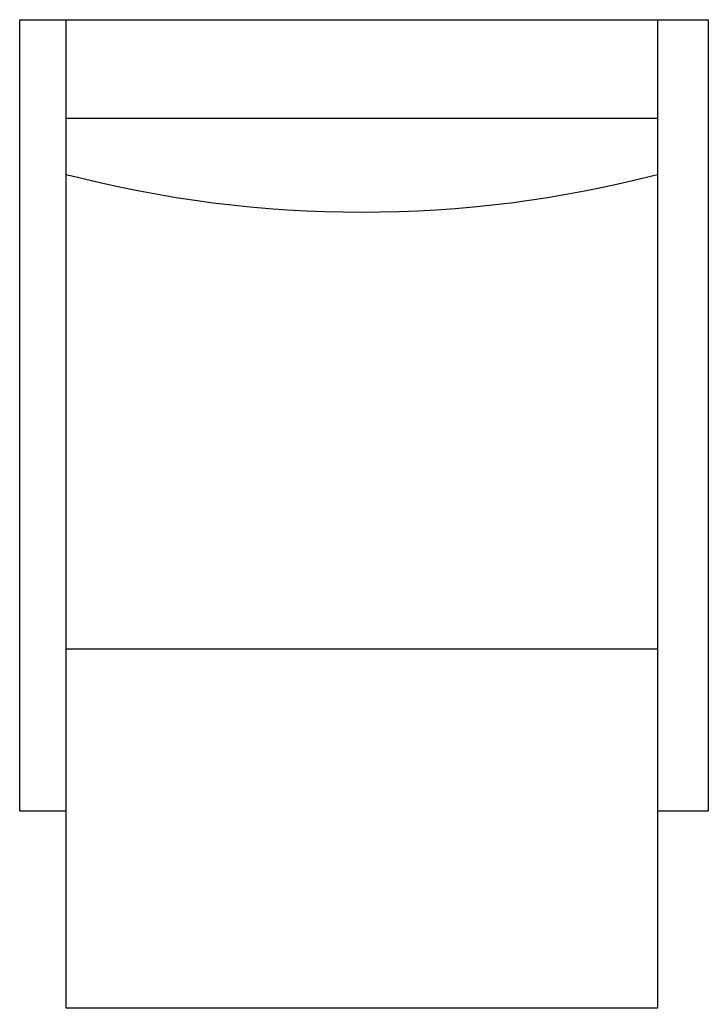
# Model space of a CAD drawing. Header units: metres. Extents: x -0.39 to 0.31, y -0.53 to 0.47.
import ezdxf

# ---------------------------------------------------------------- set-up
doc = ezdxf.new("R2010")
doc.units = ezdxf.units.M

msp = doc.modelspace()

# ---------------------------------------------------------------- linework, layer by layer
for p, q in [((-0.3897, 0.475), (0.3089, 0.475)), ((-0.3425, -0.5279), (-0.3425, 0.475)), ((0.2575, 0.475), (0.2575, -0.5279)), ((-0.3425, 0.375), (0.2575, 0.375)), ((-0.3425, -0.1631), (0.2575, -0.1631)), ((0.2575, -0.5279), (-0.3425, -0.5279))]:
    msp.add_line(p, q)
for points in [[(-0.3425, -0.3279), (-0.3897, -0.3279), (-0.3897, 0.475)], [(0.3089, 0.475), (0.3089, -0.3279), (0.2575, -0.3279)]]:
    msp.add_lwpolyline(points)
msp.add_arc((-0.0425, 1.4743), 1.1945, 255.4538, 284.5462)

doc.saveas('drawing.dxf')
